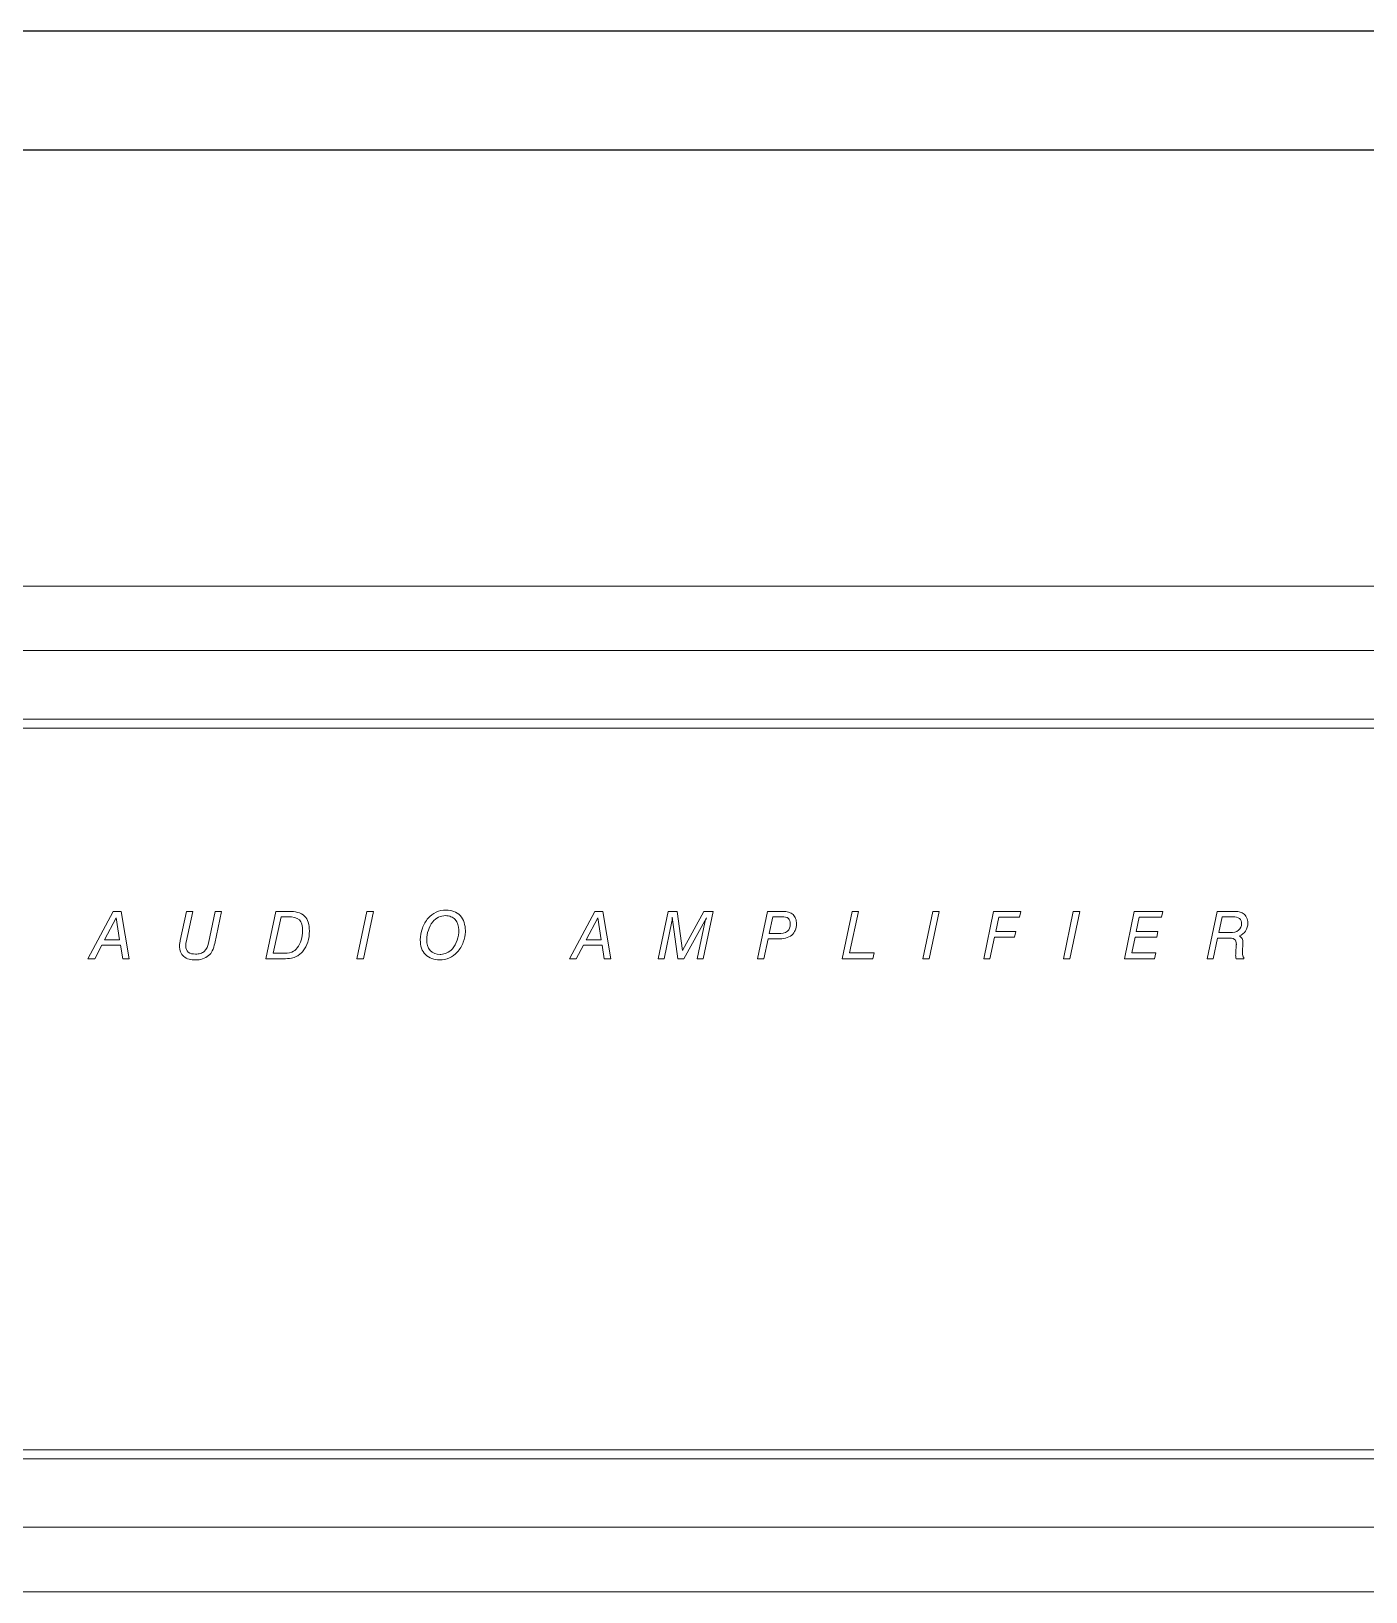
# Model space of a CAD drawing. Header units: inches. Extents: x 29 to 2254, y 8 to 2046.
# Drawn here: x 34.172 to 36.263, y 30.925 to 33.369 of the extents above; entities that cross this region are included whole.
import ezdxf

# ---------------------------------------------------------------- set-up
doc = ezdxf.new("R2010")
doc.units = ezdxf.units.IN
doc.header["$MEASUREMENT"] = 0
doc.layers.add('SCREEN', color=5, linetype='Continuous')

msp = doc.modelspace()

# ---------------------------------------------------------------- linework, layer by layer
at = {"color": 7, "linetype": 'Continuous'}
for p, q in [((47.4094, 33.369), (31.3018, 33.369)), ((47.4094, 33.1825), (31.3018, 33.1825))]:
    msp.add_line(p, q, dxfattribs=at)
at = {"color": 0, "lineweight": 5}
for points in [[(47.3566, 32.4999), (47.3566, 32.4999), (31.3435, 32.4999), (31.3435, 32.4999)], [(47.3566, 32.3989), (47.3566, 32.3989), (31.3435, 32.3989), (31.3435, 32.3989)], [(47.3566, 32.2914), (47.3566, 32.2914), (31.3435, 32.2914), (31.3435, 32.2914)], [(47.3427, 32.2775), (47.3427, 32.2775), (31.3574, 32.2775), (31.3574, 32.2775)], [(31.3574, 31.1469), (31.3574, 31.1469), (47.3427, 31.1469), (47.3427, 31.1469)], [(47.3566, 31.133), (47.3566, 31.133), (31.3435, 31.133), (31.3435, 31.133)], [(47.3566, 31.0255), (47.3566, 31.0255), (31.3435, 31.0255), (31.3435, 31.0255)], [(47.3566, 30.9245), (47.3566, 30.9245), (31.3435, 30.9245), (31.3435, 30.9245)]]:
    msp.add_open_spline(points, degree=3, dxfattribs=at)
at = {"layer": 'SCREEN', "color": 0, "lineweight": 5}
for points in [[(34.2603, 31.9162), (34.2603, 31.9162), (34.3001, 31.9903), (34.3001, 31.9903)], [(34.3048, 31.9801), (34.3048, 31.9801), (34.2866, 31.9458), (34.2866, 31.9458)], [(34.3001, 31.9903), (34.3001, 31.9903), (34.3001, 31.9903), (34.3001, 31.9903)], [(34.3001, 31.9903), (34.3001, 31.9903), (34.3125, 31.9903), (34.3125, 31.9903)], [(34.3101, 31.9458), (34.3101, 31.9458), (34.3048, 31.9801), (34.3048, 31.9801)], [(34.3048, 31.9801), (34.3048, 31.9801), (34.3048, 31.9801), (34.3048, 31.9801)], [(34.3125, 31.9903), (34.3125, 31.9903), (34.3249, 31.9162), (34.3249, 31.9162)], [(34.3125, 31.9903), (34.3125, 31.9903), (34.3125, 31.9903), (34.3125, 31.9903)], [(34.4051, 31.9448), (34.4051, 31.9448), (34.4148, 31.9903), (34.4148, 31.9903)], [(34.4246, 31.9903), (34.4246, 31.9903), (34.4144, 31.942), (34.4144, 31.942)], [(34.4148, 31.9903), (34.4148, 31.9903), (34.4148, 31.9903), (34.4148, 31.9903)], [(34.4148, 31.9903), (34.4148, 31.9903), (34.4246, 31.9903), (34.4246, 31.9903)], [(34.4246, 31.9903), (34.4246, 31.9903), (34.4246, 31.9903), (34.4246, 31.9903)], [(34.4246, 31.9903), (34.4246, 31.9903), (34.4246, 31.9903), (34.4246, 31.9903)], [(34.4495, 31.9407), (34.4495, 31.9407), (34.4599, 31.9903), (34.4599, 31.9903)], [(34.4697, 31.9903), (34.4697, 31.9903), (34.4591, 31.9402), (34.4591, 31.9402)], [(34.4599, 31.9903), (34.4599, 31.9903), (34.4599, 31.9903), (34.4599, 31.9903)], [(34.4599, 31.9903), (34.4599, 31.9903), (34.4697, 31.9903), (34.4697, 31.9903)], [(34.4697, 31.9903), (34.4697, 31.9903), (34.4697, 31.9903), (34.4697, 31.9903)], [(34.4697, 31.9903), (34.4697, 31.9903), (34.4697, 31.9903), (34.4697, 31.9903)], [(34.5392, 31.9162), (34.5392, 31.9162), (34.555, 31.9903), (34.555, 31.9903)], [(34.5631, 31.9818), (34.5631, 31.9818), (34.5508, 31.9246), (34.5508, 31.9246)], [(34.555, 31.9903), (34.555, 31.9903), (34.555, 31.9903), (34.555, 31.9903)], [(34.555, 31.9903), (34.555, 31.9903), (34.5761, 31.9903), (34.5761, 31.9903)], [(34.5631, 31.9818), (34.5631, 31.9818), (34.5631, 31.9818), (34.5631, 31.9818)], [(34.5748, 31.9818), (34.5748, 31.9818), (34.5631, 31.9818), (34.5631, 31.9818)], [(34.5748, 31.9818), (34.5748, 31.9818), (34.5748, 31.9818), (34.5748, 31.9818)], [(34.5761, 31.9903), (34.5761, 31.9903), (34.5761, 31.9903), (34.5761, 31.9903)], [(34.6818, 31.9162), (34.6818, 31.9162), (34.6974, 31.9903), (34.6974, 31.9903)], [(34.7077, 31.9903), (34.7077, 31.9903), (34.692, 31.9162), (34.692, 31.9162)], [(34.6974, 31.9903), (34.6974, 31.9903), (34.6974, 31.9903), (34.6974, 31.9903)], [(34.6974, 31.9903), (34.6974, 31.9903), (34.7077, 31.9903), (34.7077, 31.9903)], [(34.7077, 31.9903), (34.7077, 31.9903), (34.7077, 31.9903), (34.7077, 31.9903)], [(34.7077, 31.9903), (34.7077, 31.9903), (34.7077, 31.9903), (34.7077, 31.9903)], [(35.0149, 31.9162), (35.0149, 31.9162), (35.0547, 31.9903), (35.0547, 31.9903)], [(35.0594, 31.9801), (35.0594, 31.9801), (35.0412, 31.9458), (35.0412, 31.9458)], [(35.0547, 31.9903), (35.0547, 31.9903), (35.0547, 31.9903), (35.0547, 31.9903)], [(35.0547, 31.9903), (35.0547, 31.9903), (35.0671, 31.9903), (35.0671, 31.9903)], [(35.0647, 31.9458), (35.0647, 31.9458), (35.0594, 31.9801), (35.0594, 31.9801)], [(35.0594, 31.9801), (35.0594, 31.9801), (35.0594, 31.9801), (35.0594, 31.9801)], [(35.0671, 31.9903), (35.0671, 31.9903), (35.0795, 31.9162), (35.0795, 31.9162)], [(35.0671, 31.9903), (35.0671, 31.9903), (35.0671, 31.9903), (35.0671, 31.9903)], [(35.1539, 31.9162), (35.1539, 31.9162), (35.1695, 31.9903), (35.1695, 31.9903)], [(35.1755, 31.9747), (35.1755, 31.9747), (35.1634, 31.9162), (35.1634, 31.9162)], [(35.1695, 31.9903), (35.1695, 31.9903), (35.1695, 31.9903), (35.1695, 31.9903)], [(35.1695, 31.9903), (35.1695, 31.9903), (35.1837, 31.9903), (35.1837, 31.9903)], [(35.1755, 31.9747), (35.1755, 31.9747), (35.1755, 31.9747), (35.1755, 31.9747)], [(35.1847, 31.9162), (35.1847, 31.9162), (35.176, 31.9812), (35.176, 31.9812)], [(35.1837, 31.9903), (35.1837, 31.9903), (35.1918, 31.9291), (35.1918, 31.9291)], [(35.1837, 31.9903), (35.1837, 31.9903), (35.1837, 31.9903), (35.1837, 31.9903)], [(35.1918, 31.9291), (35.1918, 31.9291), (35.2253, 31.9903), (35.2253, 31.9903)], [(35.2296, 31.9803), (35.2296, 31.9803), (35.1942, 31.9162), (35.1942, 31.9162)], [(35.2402, 31.9903), (35.2402, 31.9903), (35.2244, 31.9162), (35.2244, 31.9162)], [(35.2253, 31.9903), (35.2253, 31.9903), (35.2253, 31.9903), (35.2253, 31.9903)], [(35.2253, 31.9903), (35.2253, 31.9903), (35.2402, 31.9903), (35.2402, 31.9903)], [(35.2296, 31.9803), (35.2296, 31.9803), (35.2296, 31.9803), (35.2296, 31.9803)], [(35.2402, 31.9903), (35.2402, 31.9903), (35.2402, 31.9903), (35.2402, 31.9903)], [(35.2402, 31.9903), (35.2402, 31.9903), (35.2402, 31.9903), (35.2402, 31.9903)], [(35.3096, 31.9162), (35.3096, 31.9162), (35.3254, 31.9903), (35.3254, 31.9903)], [(35.3254, 31.9903), (35.3254, 31.9903), (35.3254, 31.9903), (35.3254, 31.9903)], [(35.3254, 31.9903), (35.3254, 31.9903), (35.35, 31.9903), (35.35, 31.9903)], [(35.3335, 31.9818), (35.3335, 31.9818), (35.328, 31.9557), (35.328, 31.9557)], [(35.3335, 31.9818), (35.3335, 31.9818), (35.3335, 31.9818), (35.3335, 31.9818)], [(35.3483, 31.9818), (35.3483, 31.9818), (35.3335, 31.9818), (35.3335, 31.9818)], [(35.3483, 31.9818), (35.3483, 31.9818), (35.3483, 31.9818), (35.3483, 31.9818)], [(35.35, 31.9903), (35.35, 31.9903), (35.35, 31.9903), (35.35, 31.9903)], [(35.4422, 31.9162), (35.4422, 31.9162), (35.4578, 31.9903), (35.4578, 31.9903)], [(35.4676, 31.9903), (35.4676, 31.9903), (35.4539, 31.9254), (35.4539, 31.9254)], [(35.4578, 31.9903), (35.4578, 31.9903), (35.4578, 31.9903), (35.4578, 31.9903)], [(35.4578, 31.9903), (35.4578, 31.9903), (35.4676, 31.9903), (35.4676, 31.9903)], [(35.4676, 31.9903), (35.4676, 31.9903), (35.4676, 31.9903), (35.4676, 31.9903)], [(35.4676, 31.9903), (35.4676, 31.9903), (35.4676, 31.9903), (35.4676, 31.9903)], [(35.5685, 31.9162), (35.5685, 31.9162), (35.5841, 31.9903), (35.5841, 31.9903)], [(35.5944, 31.9903), (35.5944, 31.9903), (35.5787, 31.9162), (35.5787, 31.9162)], [(35.5841, 31.9903), (35.5841, 31.9903), (35.5841, 31.9903), (35.5841, 31.9903)], [(35.5841, 31.9903), (35.5841, 31.9903), (35.5944, 31.9903), (35.5944, 31.9903)], [(35.5944, 31.9903), (35.5944, 31.9903), (35.5944, 31.9903), (35.5944, 31.9903)], [(35.5944, 31.9903), (35.5944, 31.9903), (35.5944, 31.9903), (35.5944, 31.9903)], [(35.6641, 31.9162), (35.6641, 31.9162), (35.6796, 31.9903), (35.6796, 31.9903)], [(35.6796, 31.9903), (35.6796, 31.9903), (35.6796, 31.9903), (35.6796, 31.9903)], [(35.6796, 31.9903), (35.6796, 31.9903), (35.7222, 31.9903), (35.7222, 31.9903)], [(35.6876, 31.9813), (35.6876, 31.9813), (35.6828, 31.9588), (35.6828, 31.9588)], [(35.6876, 31.9813), (35.6876, 31.9813), (35.6876, 31.9813), (35.6876, 31.9813)], [(35.7203, 31.9813), (35.7203, 31.9813), (35.6876, 31.9813), (35.6876, 31.9813)], [(35.7222, 31.9903), (35.7222, 31.9903), (35.7203, 31.9813), (35.7203, 31.9813)], [(35.7203, 31.9813), (35.7203, 31.9813), (35.7203, 31.9813), (35.7203, 31.9813)], [(35.7222, 31.9903), (35.7222, 31.9903), (35.7222, 31.9903), (35.7222, 31.9903)], [(35.7222, 31.9903), (35.7222, 31.9903), (35.7222, 31.9903), (35.7222, 31.9903)], [(35.7888, 31.9162), (35.7888, 31.9162), (35.8044, 31.9903), (35.8044, 31.9903)], [(35.8147, 31.9903), (35.8147, 31.9903), (35.799, 31.9162), (35.799, 31.9162)], [(35.8044, 31.9903), (35.8044, 31.9903), (35.8044, 31.9903), (35.8044, 31.9903)], [(35.8044, 31.9903), (35.8044, 31.9903), (35.8147, 31.9903), (35.8147, 31.9903)], [(35.8147, 31.9903), (35.8147, 31.9903), (35.8147, 31.9903), (35.8147, 31.9903)], [(35.8147, 31.9903), (35.8147, 31.9903), (35.8147, 31.9903), (35.8147, 31.9903)], [(35.8844, 31.9162), (35.8844, 31.9162), (35.9, 31.9903), (35.9, 31.9903)], [(35.9, 31.9903), (35.9, 31.9903), (35.9, 31.9903), (35.9, 31.9903)], [(35.9, 31.9903), (35.9, 31.9903), (35.9448, 31.9903), (35.9448, 31.9903)], [(35.9078, 31.9812), (35.9078, 31.9812), (35.9031, 31.9588), (35.9031, 31.9588)], [(35.9078, 31.9812), (35.9078, 31.9812), (35.9078, 31.9812), (35.9078, 31.9812)], [(35.9428, 31.9812), (35.9428, 31.9812), (35.9078, 31.9812), (35.9078, 31.9812)], [(35.9448, 31.9903), (35.9448, 31.9903), (35.9428, 31.9812), (35.9428, 31.9812)], [(35.9428, 31.9812), (35.9428, 31.9812), (35.9428, 31.9812), (35.9428, 31.9812)], [(35.9448, 31.9903), (35.9448, 31.9903), (35.9448, 31.9903), (35.9448, 31.9903)], [(35.9448, 31.9903), (35.9448, 31.9903), (35.9448, 31.9903), (35.9448, 31.9903)], [(36.0139, 31.9162), (36.0139, 31.9162), (36.0298, 31.9903), (36.0298, 31.9903)], [(36.0298, 31.9903), (36.0298, 31.9903), (36.0298, 31.9903), (36.0298, 31.9903)], [(36.0298, 31.9903), (36.0298, 31.9903), (36.0551, 31.9903), (36.0551, 31.9903)], [(36.0375, 31.9816), (36.0375, 31.9816), (36.0324, 31.957), (36.0324, 31.957)], [(36.0375, 31.9816), (36.0375, 31.9816), (36.0375, 31.9816), (36.0375, 31.9816)], [(36.0549, 31.9816), (36.0549, 31.9816), (36.0375, 31.9816), (36.0375, 31.9816)], [(36.0549, 31.9816), (36.0549, 31.9816), (36.0549, 31.9816), (36.0549, 31.9816)], [(36.0551, 31.9903), (36.0551, 31.9903), (36.0551, 31.9903), (36.0551, 31.9903)], [(35.2152, 31.9162), (35.2152, 31.9162), (35.2272, 31.9727), (35.2272, 31.9727)], [(35.2272, 31.9727), (35.2272, 31.9727), (35.2272, 31.9727), (35.2272, 31.9727)], [(35.328, 31.9557), (35.328, 31.9557), (35.3426, 31.9557), (35.3426, 31.9557)], [(35.3426, 31.9557), (35.3426, 31.9557), (35.3426, 31.9557), (35.3426, 31.9557)], [(35.6809, 31.9497), (35.6809, 31.9497), (35.6738, 31.9162), (35.6738, 31.9162)], [(35.6809, 31.9497), (35.6809, 31.9497), (35.6809, 31.9497), (35.6809, 31.9497)], [(35.7125, 31.9497), (35.7125, 31.9497), (35.6809, 31.9497), (35.6809, 31.9497)], [(35.6828, 31.9588), (35.6828, 31.9588), (35.7144, 31.9588), (35.7144, 31.9588)], [(35.7144, 31.9588), (35.7144, 31.9588), (35.7125, 31.9497), (35.7125, 31.9497)], [(35.7125, 31.9497), (35.7125, 31.9497), (35.7125, 31.9497), (35.7125, 31.9497)], [(35.7144, 31.9588), (35.7144, 31.9588), (35.7144, 31.9588), (35.7144, 31.9588)], [(35.7144, 31.9588), (35.7144, 31.9588), (35.7144, 31.9588), (35.7144, 31.9588)], [(35.9013, 31.95), (35.9013, 31.95), (35.8959, 31.9253), (35.8959, 31.9253)], [(35.9013, 31.95), (35.9013, 31.95), (35.9013, 31.95), (35.9013, 31.95)], [(35.9351, 31.95), (35.9351, 31.95), (35.9013, 31.95), (35.9013, 31.95)], [(35.9031, 31.9588), (35.9031, 31.9588), (35.937, 31.9588), (35.937, 31.9588)], [(35.937, 31.9588), (35.937, 31.9588), (35.9351, 31.95), (35.9351, 31.95)], [(35.9351, 31.95), (35.9351, 31.95), (35.9351, 31.95), (35.9351, 31.95)], [(35.937, 31.9588), (35.937, 31.9588), (35.937, 31.9588), (35.937, 31.9588)], [(35.937, 31.9588), (35.937, 31.9588), (35.937, 31.9588), (35.937, 31.9588)], [(36.0324, 31.957), (36.0324, 31.957), (36.0503, 31.957), (36.0503, 31.957)], [(36.0503, 31.957), (36.0503, 31.957), (36.0503, 31.957), (36.0503, 31.957)], [(34.282, 31.9372), (34.282, 31.9372), (34.271, 31.9162), (34.271, 31.9162)], [(34.282, 31.9372), (34.282, 31.9372), (34.282, 31.9372), (34.282, 31.9372)], [(34.3115, 31.9372), (34.3115, 31.9372), (34.282, 31.9372), (34.282, 31.9372)], [(34.2866, 31.9458), (34.2866, 31.9458), (34.3101, 31.9458), (34.3101, 31.9458)], [(34.3101, 31.9458), (34.3101, 31.9458), (34.3101, 31.9458), (34.3101, 31.9458)], [(34.3149, 31.9162), (34.3149, 31.9162), (34.3115, 31.9372), (34.3115, 31.9372)], [(34.3115, 31.9372), (34.3115, 31.9372), (34.3115, 31.9372), (34.3115, 31.9372)], [(34.5508, 31.9246), (34.5508, 31.9246), (34.565, 31.9246), (34.565, 31.9246)], [(34.565, 31.9246), (34.565, 31.9246), (34.565, 31.9246), (34.565, 31.9246)], [(35.0367, 31.9372), (35.0367, 31.9372), (35.0256, 31.9162), (35.0256, 31.9162)], [(35.0367, 31.9372), (35.0367, 31.9372), (35.0367, 31.9372), (35.0367, 31.9372)], [(35.0661, 31.9372), (35.0661, 31.9372), (35.0367, 31.9372), (35.0367, 31.9372)], [(35.0412, 31.9458), (35.0412, 31.9458), (35.0647, 31.9458), (35.0647, 31.9458)], [(35.0647, 31.9458), (35.0647, 31.9458), (35.0647, 31.9458), (35.0647, 31.9458)], [(35.0695, 31.9162), (35.0695, 31.9162), (35.0661, 31.9372), (35.0661, 31.9372)], [(35.0661, 31.9372), (35.0661, 31.9372), (35.0661, 31.9372), (35.0661, 31.9372)], [(35.3261, 31.9472), (35.3261, 31.9472), (35.3194, 31.9162), (35.3194, 31.9162)], [(35.3261, 31.9472), (35.3261, 31.9472), (35.3261, 31.9472), (35.3261, 31.9472)], [(35.3418, 31.9472), (35.3418, 31.9472), (35.3261, 31.9472), (35.3261, 31.9472)], [(35.3418, 31.9472), (35.3418, 31.9472), (35.3418, 31.9472), (35.3418, 31.9472)], [(35.4539, 31.9254), (35.4539, 31.9254), (35.4923, 31.9254), (35.4923, 31.9254)], [(35.4923, 31.9254), (35.4923, 31.9254), (35.4904, 31.9162), (35.4904, 31.9162)], [(35.4923, 31.9254), (35.4923, 31.9254), (35.4923, 31.9254), (35.4923, 31.9254)], [(35.4923, 31.9254), (35.4923, 31.9254), (35.4923, 31.9254), (35.4923, 31.9254)], [(35.8959, 31.9253), (35.8959, 31.9253), (35.9337, 31.9253), (35.9337, 31.9253)], [(35.9337, 31.9253), (35.9337, 31.9253), (35.9317, 31.9162), (35.9317, 31.9162)], [(35.9337, 31.9253), (35.9337, 31.9253), (35.9337, 31.9253), (35.9337, 31.9253)], [(35.9337, 31.9253), (35.9337, 31.9253), (35.9337, 31.9253), (35.9337, 31.9253)], [(36.0305, 31.9484), (36.0305, 31.9484), (36.0235, 31.9162), (36.0235, 31.9162)], [(36.0305, 31.9484), (36.0305, 31.9484), (36.0305, 31.9484), (36.0305, 31.9484)], [(36.0463, 31.9484), (36.0463, 31.9484), (36.0305, 31.9484), (36.0305, 31.9484)], [(36.0463, 31.9484), (36.0463, 31.9484), (36.0463, 31.9484), (36.0463, 31.9484)], [(36.0591, 31.9274), (36.0591, 31.9274), (36.0597, 31.9358), (36.0597, 31.9358)], [(36.0597, 31.9358), (36.0597, 31.9358), (36.0597, 31.9358), (36.0597, 31.9358)], [(36.07, 31.9374), (36.07, 31.9374), (36.0696, 31.93), (36.0696, 31.93)], [(36.07, 31.9374), (36.07, 31.9374), (36.07, 31.9374), (36.07, 31.9374)], [(34.271, 31.9162), (34.271, 31.9162), (34.2603, 31.9162), (34.2603, 31.9162)], [(34.271, 31.9162), (34.271, 31.9162), (34.271, 31.9162), (34.271, 31.9162)], [(34.3249, 31.9162), (34.3249, 31.9162), (34.3149, 31.9162), (34.3149, 31.9162)], [(34.3249, 31.9162), (34.3249, 31.9162), (34.3249, 31.9162), (34.3249, 31.9162)], [(34.5669, 31.9162), (34.5669, 31.9162), (34.5392, 31.9162), (34.5392, 31.9162)], [(34.5669, 31.9162), (34.5669, 31.9162), (34.5669, 31.9162), (34.5669, 31.9162)], [(34.692, 31.9162), (34.692, 31.9162), (34.6818, 31.9162), (34.6818, 31.9162)], [(34.692, 31.9162), (34.692, 31.9162), (34.692, 31.9162), (34.692, 31.9162)], [(35.0256, 31.9162), (35.0256, 31.9162), (35.0149, 31.9162), (35.0149, 31.9162)], [(35.0256, 31.9162), (35.0256, 31.9162), (35.0256, 31.9162), (35.0256, 31.9162)], [(35.0795, 31.9162), (35.0795, 31.9162), (35.0695, 31.9162), (35.0695, 31.9162)], [(35.0795, 31.9162), (35.0795, 31.9162), (35.0795, 31.9162), (35.0795, 31.9162)], [(35.1634, 31.9162), (35.1634, 31.9162), (35.1539, 31.9162), (35.1539, 31.9162)], [(35.1634, 31.9162), (35.1634, 31.9162), (35.1634, 31.9162), (35.1634, 31.9162)], [(35.1942, 31.9162), (35.1942, 31.9162), (35.1847, 31.9162), (35.1847, 31.9162)], [(35.1942, 31.9162), (35.1942, 31.9162), (35.1942, 31.9162), (35.1942, 31.9162)], [(35.2244, 31.9162), (35.2244, 31.9162), (35.2152, 31.9162), (35.2152, 31.9162)], [(35.2244, 31.9162), (35.2244, 31.9162), (35.2244, 31.9162), (35.2244, 31.9162)], [(35.3194, 31.9162), (35.3194, 31.9162), (35.3096, 31.9162), (35.3096, 31.9162)], [(35.3194, 31.9162), (35.3194, 31.9162), (35.3194, 31.9162), (35.3194, 31.9162)], [(35.4904, 31.9162), (35.4904, 31.9162), (35.4422, 31.9162), (35.4422, 31.9162)], [(35.4904, 31.9162), (35.4904, 31.9162), (35.4904, 31.9162), (35.4904, 31.9162)], [(35.5787, 31.9162), (35.5787, 31.9162), (35.5685, 31.9162), (35.5685, 31.9162)], [(35.5787, 31.9162), (35.5787, 31.9162), (35.5787, 31.9162), (35.5787, 31.9162)], [(35.6738, 31.9162), (35.6738, 31.9162), (35.6641, 31.9162), (35.6641, 31.9162)], [(35.6738, 31.9162), (35.6738, 31.9162), (35.6738, 31.9162), (35.6738, 31.9162)], [(35.799, 31.9162), (35.799, 31.9162), (35.7888, 31.9162), (35.7888, 31.9162)], [(35.799, 31.9162), (35.799, 31.9162), (35.799, 31.9162), (35.799, 31.9162)], [(35.9317, 31.9162), (35.9317, 31.9162), (35.8844, 31.9162), (35.8844, 31.9162)], [(35.9317, 31.9162), (35.9317, 31.9162), (35.9317, 31.9162), (35.9317, 31.9162)], [(36.0235, 31.9162), (36.0235, 31.9162), (36.0139, 31.9162), (36.0139, 31.9162)], [(36.0235, 31.9162), (36.0235, 31.9162), (36.0235, 31.9162), (36.0235, 31.9162)], [(36.0715, 31.9162), (36.0715, 31.9162), (36.0598, 31.9162), (36.0598, 31.9162)], [(36.0715, 31.9182), (36.0715, 31.9182), (36.0715, 31.9182), (36.0715, 31.9182)], [(36.0715, 31.9182), (36.0715, 31.9182), (36.0715, 31.9162), (36.0715, 31.9162)], [(36.0715, 31.9162), (36.0715, 31.9162), (36.0715, 31.9162), (36.0715, 31.9162)]]:
    msp.add_open_spline(points, degree=3, dxfattribs=at)
for points, knots in [([(34.565, 31.9246), (34.57, 31.9246), (34.5753, 31.9246), (34.5799, 31.9265), (34.5799, 31.9265), (34.5832, 31.9279), (34.5861, 31.9303), (34.5885, 31.9331), (34.5885, 31.9331), (34.5914, 31.9367), (34.5933, 31.9409), (34.5946, 31.9452), (34.5946, 31.9452), (34.596, 31.95), (34.5967, 31.955), (34.5967, 31.96), (34.5967, 31.96), (34.5967, 31.9634), (34.5965, 31.9668), (34.5955, 31.9701), (34.5955, 31.9701), (34.5947, 31.9726), (34.5935, 31.975), (34.5917, 31.9768), (34.5917, 31.9768), (34.5876, 31.9809), (34.5807, 31.9818), (34.5748, 31.9818)], [0, 0, 0, 0, 0.142857, 0.142857, 0.142857, 0.142857, 0.285714, 0.285714, 0.285714, 0.285714, 0.428571, 0.428571, 0.428571, 0.428571, 0.571429, 0.571429, 0.571429, 0.571429, 0.714286, 0.714286, 0.714286, 0.714286, 0.857143, 0.857143, 0.857143, 0.857143, 1, 1, 1, 1]), ([(34.5761, 31.9903), (34.5844, 31.9903), (34.5941, 31.9887), (34.5999, 31.9829), (34.5999, 31.9829), (34.6025, 31.9803), (34.6044, 31.9769), (34.6055, 31.9734), (34.6055, 31.9734), (34.607, 31.9689), (34.6074, 31.9642), (34.6074, 31.9596), (34.6074, 31.9596), (34.6074, 31.9537), (34.6067, 31.9478), (34.6049, 31.9422), (34.6049, 31.9422), (34.6034, 31.9372), (34.601, 31.9325), (34.5977, 31.9284), (34.5977, 31.9284), (34.5963, 31.9267), (34.5948, 31.9251), (34.5931, 31.9236), (34.5931, 31.9236), (34.5914, 31.9222), (34.5896, 31.9209), (34.5876, 31.9199), (34.5876, 31.9199), (34.5851, 31.9185), (34.5824, 31.9176), (34.5796, 31.9171), (34.5796, 31.9171), (34.5754, 31.9162), (34.5711, 31.9162), (34.5669, 31.9162)], [0, 0, 0, 0, 0.111111, 0.111111, 0.111111, 0.111111, 0.222222, 0.222222, 0.222222, 0.222222, 0.333333, 0.333333, 0.333333, 0.333333, 0.444444, 0.444444, 0.444444, 0.444444, 0.555556, 0.555556, 0.555556, 0.555556, 0.666667, 0.666667, 0.666667, 0.666667, 0.777778, 0.777778, 0.777778, 0.777778, 0.888889, 0.888889, 0.888889, 0.888889, 1, 1, 1, 1]), ([(34.7812, 31.9456), (34.7812, 31.9518), (34.7824, 31.9579), (34.7844, 31.9638), (34.7844, 31.9638), (34.7865, 31.9695), (34.7895, 31.975), (34.7936, 31.9796), (34.7936, 31.9796), (34.797, 31.9835), (34.8013, 31.9868), (34.806, 31.989), (34.806, 31.989), (34.8108, 31.9912), (34.8161, 31.9923), (34.8216, 31.9922), (34.8216, 31.9922), (34.8298, 31.9921), (34.8383, 31.9894), (34.8437, 31.9837), (34.8437, 31.9837), (34.8494, 31.9779), (34.8517, 31.9689), (34.8518, 31.9604), (34.8518, 31.9604), (34.8518, 31.9598), (34.8518, 31.9592), (34.8518, 31.9585)], [0, 0, 0, 0, 0.142857, 0.142857, 0.142857, 0.142857, 0.285714, 0.285714, 0.285714, 0.285714, 0.428571, 0.428571, 0.428571, 0.428571, 0.571429, 0.571429, 0.571429, 0.571429, 0.714286, 0.714286, 0.714286, 0.714286, 0.857143, 0.857143, 0.857143, 0.857143, 1, 1, 1, 1]), ([(34.8207, 31.9836), (34.8169, 31.9835), (34.8131, 31.9827), (34.8097, 31.981), (34.8097, 31.981), (34.8062, 31.9793), (34.8031, 31.9767), (34.8006, 31.9737), (34.8006, 31.9737), (34.7975, 31.9699), (34.7953, 31.9654), (34.7938, 31.9608), (34.7938, 31.9608), (34.7922, 31.956), (34.7912, 31.951), (34.7913, 31.9458), (34.7913, 31.9458), (34.7914, 31.9397), (34.7928, 31.9332), (34.7969, 31.9289), (34.7969, 31.9289), (34.8006, 31.925), (34.8065, 31.9229), (34.8121, 31.9228), (34.8121, 31.9228), (34.8125, 31.9228), (34.8129, 31.9228), (34.8133, 31.9228)], [0, 0, 0, 0, 0.142857, 0.142857, 0.142857, 0.142857, 0.285714, 0.285714, 0.285714, 0.285714, 0.428571, 0.428571, 0.428571, 0.428571, 0.571429, 0.571429, 0.571429, 0.571429, 0.714286, 0.714286, 0.714286, 0.714286, 0.857143, 0.857143, 0.857143, 0.857143, 1, 1, 1, 1]), ([(34.8133, 31.9228), (34.8166, 31.923), (34.8198, 31.9238), (34.8227, 31.9251), (34.8227, 31.9251), (34.826, 31.9267), (34.829, 31.929), (34.8315, 31.9318), (34.8315, 31.9318), (34.8349, 31.9356), (34.8372, 31.9402), (34.8389, 31.9451), (34.8389, 31.9451), (34.8407, 31.9502), (34.8418, 31.9556), (34.8416, 31.9612), (34.8416, 31.9612), (34.8414, 31.9671), (34.8398, 31.9733), (34.8359, 31.9775), (34.8359, 31.9775), (34.8341, 31.9795), (34.8318, 31.981), (34.8293, 31.982), (34.8293, 31.982), (34.8266, 31.9831), (34.8237, 31.9836), (34.8207, 31.9836)], [0, 0, 0, 0, 0.142857, 0.142857, 0.142857, 0.142857, 0.285714, 0.285714, 0.285714, 0.285714, 0.428571, 0.428571, 0.428571, 0.428571, 0.571429, 0.571429, 0.571429, 0.571429, 0.714286, 0.714286, 0.714286, 0.714286, 0.857143, 0.857143, 0.857143, 0.857143, 1, 1, 1, 1]), ([(35.176, 31.9801), (35.176, 31.9792), (35.1759, 31.9784), (35.1758, 31.9775), (35.1758, 31.9775), (35.1757, 31.9766), (35.1756, 31.9756), (35.1755, 31.9747)], [0, 0, 0, 0, 0.5, 0.5, 0.5, 0.5, 1, 1, 1, 1]), ([(35.2272, 31.9727), (35.2275, 31.9741), (35.2279, 31.9755), (35.2283, 31.9769), (35.2283, 31.9769), (35.2287, 31.9781), (35.2291, 31.9792), (35.2296, 31.9803)], [0, 0, 0, 0, 0.5, 0.5, 0.5, 0.5, 1, 1, 1, 1]), ([(35.35, 31.9903), (35.3554, 31.9903), (35.3614, 31.989), (35.3654, 31.9853), (35.3654, 31.9853), (35.3671, 31.9836), (35.3685, 31.9815), (35.3693, 31.9792), (35.3693, 31.9792), (35.3703, 31.9766), (35.3707, 31.9737), (35.3707, 31.9709), (35.3707, 31.9709), (35.3707, 31.9674), (35.3702, 31.9638), (35.3688, 31.9606), (35.3688, 31.9606), (35.3676, 31.9578), (35.3657, 31.9552), (35.3634, 31.9532), (35.3634, 31.9532), (35.3577, 31.9484), (35.3493, 31.9472), (35.3418, 31.9472)], [0, 0, 0, 0, 0.166667, 0.166667, 0.166667, 0.166667, 0.333333, 0.333333, 0.333333, 0.333333, 0.5, 0.5, 0.5, 0.5, 0.666667, 0.666667, 0.666667, 0.666667, 0.833333, 0.833333, 0.833333, 0.833333, 1, 1, 1, 1]), ([(35.3426, 31.9557), (35.3474, 31.9557), (35.3529, 31.9562), (35.3566, 31.9593), (35.3566, 31.9593), (35.358, 31.9606), (35.3592, 31.9622), (35.3599, 31.964), (35.3599, 31.964), (35.3607, 31.9661), (35.361, 31.9684), (35.361, 31.9707), (35.361, 31.9707), (35.361, 31.9724), (35.3608, 31.9741), (35.3602, 31.9757), (35.3602, 31.9757), (35.3597, 31.977), (35.359, 31.9783), (35.358, 31.9792), (35.358, 31.9792), (35.3555, 31.9814), (35.3517, 31.9818), (35.3483, 31.9818)], [0, 0, 0, 0, 0.166667, 0.166667, 0.166667, 0.166667, 0.333333, 0.333333, 0.333333, 0.333333, 0.5, 0.5, 0.5, 0.5, 0.666667, 0.666667, 0.666667, 0.666667, 0.833333, 0.833333, 0.833333, 0.833333, 1, 1, 1, 1]), ([(36.0503, 31.957), (36.0548, 31.957), (36.06, 31.9577), (36.0635, 31.9607), (36.0635, 31.9607), (36.0664, 31.9631), (36.0682, 31.9672), (36.068, 31.9712), (36.068, 31.9712), (36.068, 31.9742), (36.0669, 31.9772), (36.0648, 31.979), (36.0648, 31.979), (36.0623, 31.9812), (36.0583, 31.9816), (36.0549, 31.9816)], [0, 0, 0, 0, 0.25, 0.25, 0.25, 0.25, 0.5, 0.5, 0.5, 0.5, 0.75, 0.75, 0.75, 0.75, 1, 1, 1, 1]), ([(36.0551, 31.9903), (36.0582, 31.9903), (36.0614, 31.9903), (36.0645, 31.9895), (36.0645, 31.9895), (36.0665, 31.989), (36.0685, 31.9882), (36.0703, 31.9871), (36.0703, 31.9871), (36.0727, 31.9855), (36.0746, 31.9833), (36.0759, 31.9808), (36.0759, 31.9808), (36.0773, 31.9781), (36.0778, 31.975), (36.0778, 31.9719), (36.0778, 31.9719), (36.0779, 31.9675), (36.0769, 31.963), (36.0744, 31.9594), (36.0744, 31.9594), (36.0721, 31.9559), (36.0685, 31.9533), (36.0646, 31.9519)], [0, 0, 0, 0, 0.166667, 0.166667, 0.166667, 0.166667, 0.333333, 0.333333, 0.333333, 0.333333, 0.5, 0.5, 0.5, 0.5, 0.666667, 0.666667, 0.666667, 0.666667, 0.833333, 0.833333, 0.833333, 0.833333, 1, 1, 1, 1]), ([(34.8518, 31.9585), (34.8516, 31.9529), (34.8504, 31.9474), (34.8485, 31.9422), (34.8485, 31.9422), (34.8463, 31.9364), (34.8433, 31.9309), (34.8391, 31.9263), (34.8391, 31.9263), (34.8357, 31.9226), (34.8315, 31.9194), (34.8269, 31.9173), (34.8269, 31.9173), (34.822, 31.9151), (34.8168, 31.9141), (34.8113, 31.9142), (34.8113, 31.9142), (34.8032, 31.9143), (34.7948, 31.917), (34.7893, 31.9226), (34.7893, 31.9226), (34.7865, 31.9254), (34.7845, 31.9288), (34.7832, 31.9325), (34.7832, 31.9325), (34.7817, 31.9367), (34.7812, 31.9412), (34.7812, 31.9456)], [0, 0, 0, 0, 0.142857, 0.142857, 0.142857, 0.142857, 0.285714, 0.285714, 0.285714, 0.285714, 0.428571, 0.428571, 0.428571, 0.428571, 0.571429, 0.571429, 0.571429, 0.571429, 0.714286, 0.714286, 0.714286, 0.714286, 0.857143, 0.857143, 0.857143, 0.857143, 1, 1, 1, 1]), ([(36.0597, 31.9358), (36.0597, 31.9362), (36.0598, 31.9365), (36.0598, 31.9369), (36.0598, 31.9369), (36.0598, 31.9375), (36.0599, 31.938), (36.0599, 31.9386), (36.0599, 31.9386), (36.0599, 31.9402), (36.0598, 31.9418), (36.0592, 31.9434), (36.0592, 31.9434), (36.0588, 31.9445), (36.0581, 31.9455), (36.0572, 31.9463), (36.0572, 31.9463), (36.0545, 31.9487), (36.05, 31.9484), (36.0463, 31.9484)], [0, 0, 0, 0, 0.2, 0.2, 0.2, 0.2, 0.4, 0.4, 0.4, 0.4, 0.6, 0.6, 0.6, 0.6, 0.8, 0.8, 0.8, 0.8, 1, 1, 1, 1]), ([(36.0646, 31.9519), (36.0663, 31.951), (36.0679, 31.9495), (36.0689, 31.9478), (36.0689, 31.9478), (36.0699, 31.9458), (36.0701, 31.9433), (36.0701, 31.941), (36.0701, 31.941), (36.0701, 31.9402), (36.0701, 31.9395), (36.0701, 31.9388), (36.0701, 31.9388), (36.0701, 31.9383), (36.07, 31.9379), (36.07, 31.9374)], [0, 0, 0, 0, 0.25, 0.25, 0.25, 0.25, 0.5, 0.5, 0.5, 0.5, 0.75, 0.75, 0.75, 0.75, 1, 1, 1, 1]), ([(34.4037, 31.9349), (34.4037, 31.9362), (34.4038, 31.9375), (34.404, 31.9387), (34.404, 31.9387), (34.4043, 31.9408), (34.4047, 31.9428), (34.4051, 31.9448)], [0, 0, 0, 0, 0.5, 0.5, 0.5, 0.5, 1, 1, 1, 1]), ([(34.4591, 31.9402), (34.4582, 31.9362), (34.4572, 31.9321), (34.4553, 31.9284), (34.4553, 31.9284), (34.4539, 31.9257), (34.4519, 31.9232), (34.4496, 31.9212), (34.4496, 31.9212), (34.4468, 31.9188), (34.4435, 31.9171), (34.4401, 31.916), (34.4401, 31.916), (34.4364, 31.9147), (34.4326, 31.9142), (34.4286, 31.9142), (34.4286, 31.9142), (34.4221, 31.9142), (34.4152, 31.9156), (34.4105, 31.9198), (34.4105, 31.9198), (34.4063, 31.9235), (34.4037, 31.9294), (34.4037, 31.9349)], [0, 0, 0, 0, 0.166667, 0.166667, 0.166667, 0.166667, 0.333333, 0.333333, 0.333333, 0.333333, 0.5, 0.5, 0.5, 0.5, 0.666667, 0.666667, 0.666667, 0.666667, 0.833333, 0.833333, 0.833333, 0.833333, 1, 1, 1, 1]), ([(34.4144, 31.942), (34.4141, 31.9408), (34.4139, 31.9397), (34.4138, 31.9385), (34.4138, 31.9385), (34.4136, 31.9376), (34.4135, 31.9366), (34.4136, 31.9356), (34.4136, 31.9356), (34.4136, 31.9323), (34.4151, 31.9288), (34.4176, 31.9266), (34.4176, 31.9266), (34.4206, 31.924), (34.4249, 31.9234), (34.429, 31.9234), (34.429, 31.9234), (34.4317, 31.9234), (34.4343, 31.9237), (34.4368, 31.9245), (34.4368, 31.9245), (34.4389, 31.9251), (34.441, 31.9262), (34.4427, 31.9276), (34.4427, 31.9276), (34.4465, 31.9308), (34.4485, 31.9359), (34.4495, 31.9407)], [0, 0, 0, 0, 0.142857, 0.142857, 0.142857, 0.142857, 0.285714, 0.285714, 0.285714, 0.285714, 0.428571, 0.428571, 0.428571, 0.428571, 0.571429, 0.571429, 0.571429, 0.571429, 0.714286, 0.714286, 0.714286, 0.714286, 0.857143, 0.857143, 0.857143, 0.857143, 1, 1, 1, 1]), ([(36.0598, 31.9162), (36.0594, 31.9171), (36.0592, 31.918), (36.059, 31.9189), (36.059, 31.9189), (36.0589, 31.9198), (36.0588, 31.9208), (36.0588, 31.9217), (36.0588, 31.9217), (36.0588, 31.9225), (36.0588, 31.9233), (36.0589, 31.9241), (36.0589, 31.9241), (36.0589, 31.9252), (36.059, 31.9263), (36.0591, 31.9274)], [0, 0, 0, 0, 0.25, 0.25, 0.25, 0.25, 0.5, 0.5, 0.5, 0.5, 0.75, 0.75, 0.75, 0.75, 1, 1, 1, 1]), ([(36.0696, 31.93), (36.0695, 31.9291), (36.0695, 31.9283), (36.0695, 31.9274), (36.0695, 31.9274), (36.0694, 31.9267), (36.0694, 31.9261), (36.0694, 31.9254), (36.0694, 31.9254), (36.0694, 31.9238), (36.0694, 31.9222), (36.0699, 31.9207), (36.0699, 31.9207), (36.0702, 31.9197), (36.0707, 31.9188), (36.0715, 31.9182)], [0, 0, 0, 0, 0.25, 0.25, 0.25, 0.25, 0.5, 0.5, 0.5, 0.5, 0.75, 0.75, 0.75, 0.75, 1, 1, 1, 1])]:
    msp.add_open_spline(points, degree=3, knots=knots, dxfattribs=at)

doc.saveas('drawing.dxf')
